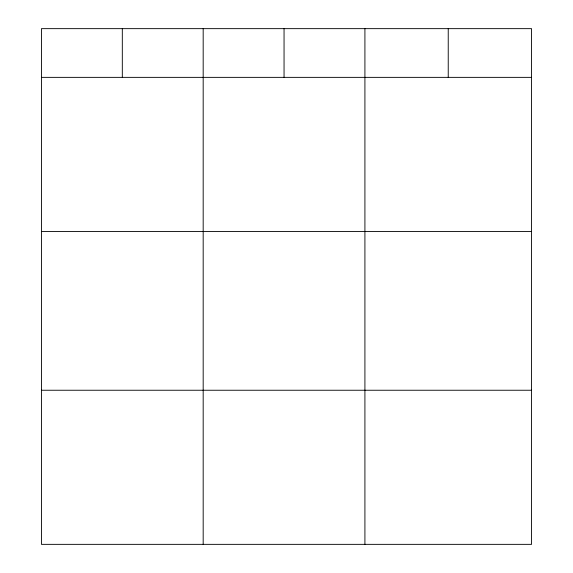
<?xml version="1.0" encoding="UTF-8"?>
<svg xmlns="http://www.w3.org/2000/svg" width="573" height="573" viewBox="0 0 573 573"><rect width="100%" height="100%" fill="white"/><g stroke="black" fill="none" stroke-linecap="round" stroke-linejoin="round"><path stroke-width="0.86" d="M531.558 231.471L531.558 28.65L41.442 28.65L41.442 544.35L531.558 544.35L531.558 231.471L41.442 231.471M41.442 77.362L531.558 77.362M41.442 390.242L531.558 390.242M448.236 28.65L448.236 77.362M364.915 28.65L364.915 544.35M284.05 28.65L284.05 77.362M203.179 28.65L203.179 544.35M122.314 28.65L122.314 77.362"/></g></svg>
